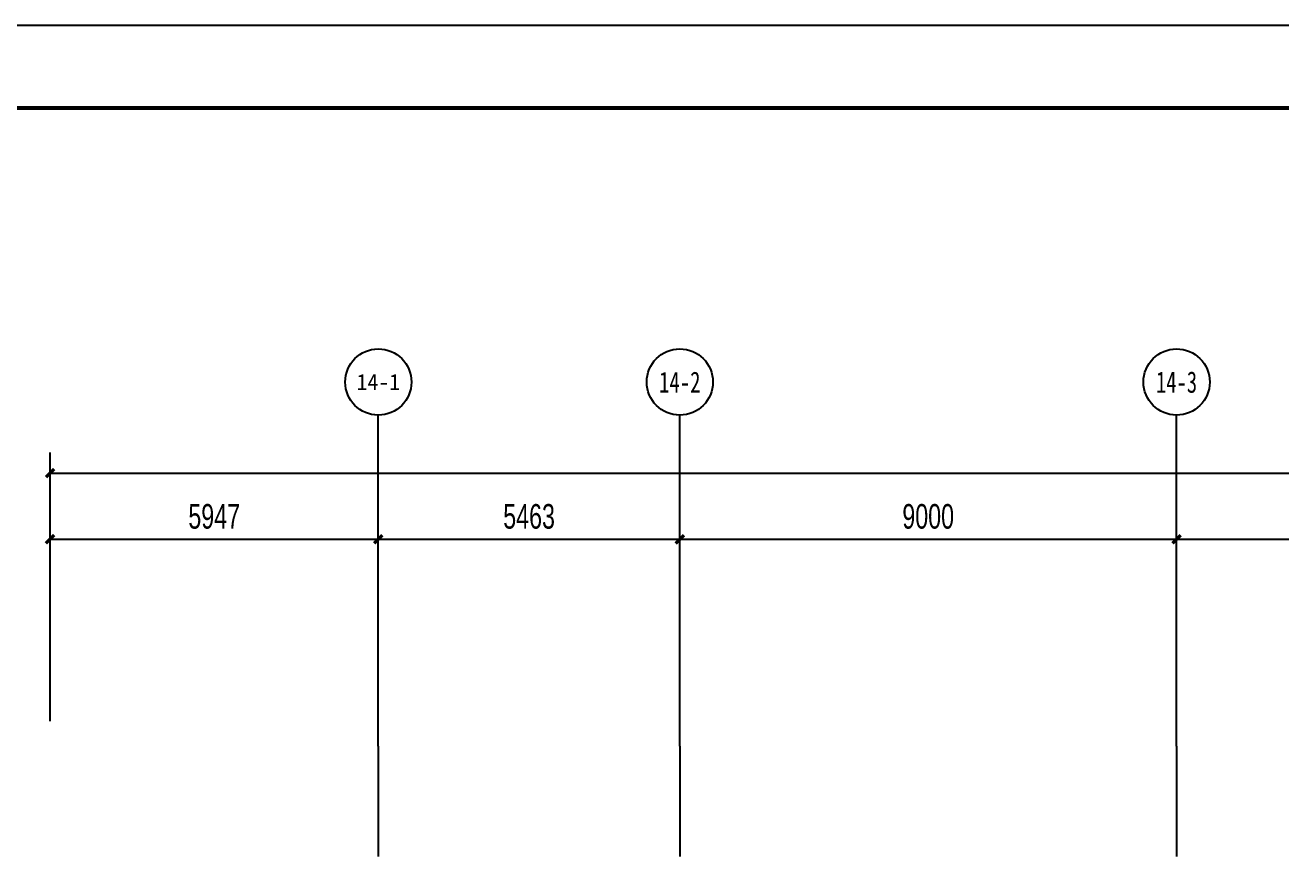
# Model space of a CAD drawing. Extents: x -409435 to 356702, y -107829 to 330904.
# Drawn here: x -6462 to 16290, y 315826 to 330904 of the extents above; entities that cross this region are included whole.
import ezdxf
from ezdxf.enums import TextEntityAlignment as Align
from ezdxf.xclip import XClip

# ---------------------------------------------------------------- set-up
doc = ezdxf.new("R2010")
doc.units = 0
doc.header["$LTSCALE"] = 1000
doc.header["$MEASUREMENT"] = 0
doc.header["$XCLIPFRAME"] = 0
doc.linetypes.add('104-14# 核心筒$0$DOTE', pattern=[2.42, 2, -0.2, 0.02, -0.2])
for name, color, linetype in [('104-14# 核心筒$0$01-标注_轴线坐标', 132, 'Continuous'), ('104-14# 核心筒$0$A_AXIS-轴线', 36, '104-14# 核心筒$0$DOTE'), ('104-14# 核心筒$0$AXIS_TEXT', 7, 'Continuous'), ('AXIS_TEXT', 7, 'Continuous')]:
    doc.layers.add(name, color=color, linetype=linetype)
doc.styles.add('104-14# 核心筒$0$_TCH_AXIS', font='STXIHEI_0.TTF', dxfattribs={"width": 0.8})
doc.styles.add('104-14# 核心筒$0$_TCH_DIM_T3', font='ros.shx', dxfattribs={"width": 0.705882, "bigfont": 'jd.shx'})
doc.styles.add('COMPLEX', font='COMPLEX')
doc.dimstyles.new('104-14# 核心筒$0$_TCH_ARCH&&150', dxfattribs={"dimtxt": 446.25, "dimasz": 150, "dimexe": 375, "dimexo": 450, "dimgap": 189.375, "dimtad": 1, "dimdec": 0, "dimzin": 0, "dimdsep": 46, "dimtxsty": '104-14# 核心筒$0$_TCH_DIM_T3', "dimblk": '104-14# 核心筒$0$_ArchTick', "dimcen": 0.09, "dimclrt": 7, "dimazin": 2, "dimtfac": 1, "dimtdec": 0, "dimtix": 1, "dimtmove": 2, "dimatfit": 3, "dimfxl": 0, "dimtolj": 1, "dimtzin": 0, "dimarcsym": 0})

# ---------------------------------------------------------------- blocks, each defined once
blk = doc.blocks.new('图框-A1+1-4')
for points, const_width in [([(0, 0), (1051, 0), (1051, 594), (0, 594)], 0.05), ([(976, 584), (25, 584), (25, 10), (976, 10)], 0.5)]:
    blk.add_lwpolyline(points, close=True, dxfattribs=dict(const_width=const_width))
blk = doc.blocks.new('_AXISO')
blk.add_circle((0, 0), 0.5)
at = {"layer": 'AXIS_TEXT', "style": 'COMPLEX', "width": 1.041667}
blk.add_attdef('A', text='', height=0.56, dxfattribs=at).set_placement((-0.25, -0.28), (0.25, -0.28), align=Align.FIT)
blk = doc.blocks.new('104-14# 核心筒$0$_ArchTick')
at = {"color": 0, "linetype": 'ByBlock', "const_width": 0.4}
blk.add_lwpolyline([(-0.5, -0.5), (0.5, 0.5)], dxfattribs=at)
blk = doc.blocks.new('*D2836')
at = {"layer": '104-14# 核心筒$0$01-标注_轴线坐标', "color": 0, "lineweight": -2, "transparency": 16777216}
for p, q in [((-6010, 318284), (-6010, 321959)), ((-63, 318284), (-63, 321959)), ((-6010, 321584), (-63, 321584))]:
    blk.add_line(p, q, dxfattribs=at)
at = {"layer": 'Defpoints', "color": 0, "transparency": 16777216}
for p in [(-63, 321584), (-6010, 317834), (-63, 317834)]:
    blk.add_point(p, dxfattribs=at)
at = {"layer": '104-14# 核心筒$0$01-标注_轴线坐标', "color": 0, "lineweight": -2, "transparency": 16777216, "xscale": 150, "yscale": 150, "zscale": 150, "rotation": 180}
blk.add_blockref('104-14# 核心筒$0$_ArchTick', (-6010, 321584), dxfattribs=at)
at = {"layer": '104-14# 核心筒$0$01-标注_轴线坐标', "color": 0, "lineweight": -2, "transparency": 16777216, "xscale": 150, "yscale": 150, "zscale": 150}
blk.add_blockref('104-14# 核心筒$0$_ArchTick', (-63, 321584), dxfattribs=at)
at = {"layer": '104-14# 核心筒$0$01-标注_轴线坐标', "color": 7, "transparency": 16777216, "insert": (-3036, 321996), "char_height": 446.2, "attachment_point": 5, "style": '104-14# 核心筒$0$_TCH_DIM_T3'}
blk.add_mtext('\\A1;5947', dxfattribs=at)
blk = doc.blocks.new('*D2837')
at = {"layer": '104-14# 核心筒$0$01-标注_轴线坐标', "color": 0, "lineweight": -2, "transparency": 16777216}
for p, q in [((-63, 318284), (-63, 321959)), ((5400, 318284), (5400, 321959)), ((-63, 321584), (5400, 321584))]:
    blk.add_line(p, q, dxfattribs=at)
at = {"layer": 'Defpoints', "color": 0, "transparency": 16777216}
for p in [(5400, 321584), (-63, 317834), (5400, 317834)]:
    blk.add_point(p, dxfattribs=at)
at = {"layer": '104-14# 核心筒$0$01-标注_轴线坐标', "color": 0, "lineweight": -2, "transparency": 16777216, "xscale": 150, "yscale": 150, "zscale": 150, "rotation": 180}
blk.add_blockref('104-14# 核心筒$0$_ArchTick', (-63, 321584), dxfattribs=at)
at = {"layer": '104-14# 核心筒$0$01-标注_轴线坐标', "color": 0, "lineweight": -2, "transparency": 16777216, "xscale": 150, "yscale": 150, "zscale": 150}
blk.add_blockref('104-14# 核心筒$0$_ArchTick', (5400, 321584), dxfattribs=at)
at = {"layer": '104-14# 核心筒$0$01-标注_轴线坐标', "color": 7, "transparency": 16777216, "insert": (2669, 321996), "char_height": 446.2, "attachment_point": 5, "style": '104-14# 核心筒$0$_TCH_DIM_T3'}
blk.add_mtext('\\A1;5463', dxfattribs=at)
blk = doc.blocks.new('*D2838')
at = {"layer": '104-14# 核心筒$0$01-标注_轴线坐标', "color": 0, "lineweight": -2, "transparency": 16777216}
for p, q in [((5400, 318284), (5400, 321959)), ((14400, 318284), (14400, 321959)), ((5400, 321584), (14400, 321584))]:
    blk.add_line(p, q, dxfattribs=at)
at = {"layer": 'Defpoints', "color": 0, "transparency": 16777216}
for p in [(14400, 321584), (5400, 317834), (14400, 317834)]:
    blk.add_point(p, dxfattribs=at)
at = {"layer": '104-14# 核心筒$0$01-标注_轴线坐标', "color": 0, "lineweight": -2, "transparency": 16777216, "xscale": 150, "yscale": 150, "zscale": 150, "rotation": 180}
blk.add_blockref('104-14# 核心筒$0$_ArchTick', (5400, 321584), dxfattribs=at)
at = {"layer": '104-14# 核心筒$0$01-标注_轴线坐标', "color": 0, "lineweight": -2, "transparency": 16777216, "xscale": 150, "yscale": 150, "zscale": 150}
blk.add_blockref('104-14# 核心筒$0$_ArchTick', (14400, 321584), dxfattribs=at)
at = {"layer": '104-14# 核心筒$0$01-标注_轴线坐标', "color": 7, "transparency": 16777216, "insert": (9900, 321996), "char_height": 446.2, "attachment_point": 5, "style": '104-14# 核心筒$0$_TCH_DIM_T3'}
blk.add_mtext('\\A1;9000', dxfattribs=at)
blk = doc.blocks.new('*D2839')
at = {"layer": '104-14# 核心筒$0$01-标注_轴线坐标', "color": 0, "lineweight": -2, "transparency": 16777216}
for p, q in [((14400, 318284), (14400, 321959)), ((23400, 318284), (23400, 321959)), ((14400, 321584), (23400, 321584))]:
    blk.add_line(p, q, dxfattribs=at)
at = {"layer": 'Defpoints', "color": 0, "transparency": 16777216}
for p in [(23400, 321584), (14400, 317834), (23400, 317834)]:
    blk.add_point(p, dxfattribs=at)
at = {"layer": '104-14# 核心筒$0$01-标注_轴线坐标', "color": 0, "lineweight": -2, "transparency": 16777216, "xscale": 150, "yscale": 150, "zscale": 150, "rotation": 180}
blk.add_blockref('104-14# 核心筒$0$_ArchTick', (14400, 321584), dxfattribs=at)
at = {"layer": '104-14# 核心筒$0$01-标注_轴线坐标', "color": 0, "lineweight": -2, "transparency": 16777216, "xscale": 150, "yscale": 150, "zscale": 150}
blk.add_blockref('104-14# 核心筒$0$_ArchTick', (23400, 321584), dxfattribs=at)
at = {"layer": '104-14# 核心筒$0$01-标注_轴线坐标', "color": 7, "transparency": 16777216, "insert": (18900, 321996), "char_height": 446.2, "attachment_point": 5, "style": '104-14# 核心筒$0$_TCH_DIM_T3'}
blk.add_mtext('\\A1;9000', dxfattribs=at)
blk = doc.blocks.new('*D2877')
at = {"layer": '104-14# 核心筒$0$01-标注_轴线坐标', "color": 0, "lineweight": -2, "transparency": 16777216}
for p, q in [((-6010, 318284), (-6010, 323159)), ((120742, 318284), (120742, 323159)), ((-6010, 322784), (120742, 322784))]:
    blk.add_line(p, q, dxfattribs=at)
at = {"layer": 'Defpoints', "color": 0, "transparency": 16777216}
for p in [(120742, 322784), (-6010, 317834), (120742, 317834)]:
    blk.add_point(p, dxfattribs=at)
at = {"layer": '104-14# 核心筒$0$01-标注_轴线坐标', "color": 0, "lineweight": -2, "transparency": 16777216, "xscale": 150, "yscale": 150, "zscale": 150, "rotation": 180}
blk.add_blockref('104-14# 核心筒$0$_ArchTick', (-6010, 322784), dxfattribs=at)
at = {"layer": '104-14# 核心筒$0$01-标注_轴线坐标', "color": 0, "lineweight": -2, "transparency": 16777216, "xscale": 150, "yscale": 150, "zscale": 150}
blk.add_blockref('104-14# 核心筒$0$_ArchTick', (120742, 322784), dxfattribs=at)
at = {"layer": '104-14# 核心筒$0$01-标注_轴线坐标', "color": 7, "transparency": 16777216, "insert": (57366, 323196), "char_height": 446.2, "attachment_point": 5, "style": '104-14# 核心筒$0$_TCH_DIM_T3'}
blk.add_mtext('\\A1;126752', dxfattribs=at)
blk = doc.blocks.new('104-14# 核心筒')
at = {"layer": '104-14# 核心筒$0$01-标注_轴线坐标'}
for p, q in [((-62.7, 317833.6), (-62.7, 323833.6)), ((5400, 317833.6), (5400, 323833.6)), ((14400, 317833.6), (14400, 323833.6))]:
    blk.add_line(p, q, dxfattribs=at)
at = {"layer": '104-14# 核心筒$0$A_AXIS-轴线'}
for p, q in [((-62.7, 317833.6), (-62.7, 259754.9)), ((5400, 317833.6), (5400, 259754.9)), ((14400, 317833.6), (14400, 259754.9))]:
    blk.add_line(p, q, dxfattribs=at)
at = {"layer": '104-14# 核心筒$0$01-标注_轴线坐标'}
ref = blk.add_blockref('_AXISO', (-62.7, 324433.6), dxfattribs=dict(at, xscale=1200, yscale=1200, zscale=1200))
ref.add_attrib('A', '14-1', dxfattribs={"layer": '104-14# 核心筒$0$AXIS_TEXT', "height": 291.29, "style": '104-14# 核心筒$0$_TCH_AXIS', "width": 1.266585}).set_placement((-456.6, 324288), (331.2, 324288), align=Align.FIT)
ref = blk.add_blockref('_AXISO', (5400, 324433.6), dxfattribs=dict(at, xscale=1200, yscale=1200, zscale=1200))
ref.add_attrib('A', '14-2', dxfattribs={"layer": '104-14# 核心筒$0$AXIS_TEXT', "height": 379.62, "style": '104-14# 核心筒$0$_TCH_AXIS', "width": 0.924344}).set_placement((5025.3, 324243.8), (5774.7, 324243.8), align=Align.FIT)
ref = blk.add_blockref('_AXISO', (14400, 324433.6), dxfattribs=dict(at, xscale=1200, yscale=1200, zscale=1200))
ref.add_attrib('A', '14-3', dxfattribs={"layer": '104-14# 核心筒$0$AXIS_TEXT', "height": 387.28, "style": '104-14# 核心筒$0$_TCH_AXIS', "width": 0.901283}).set_placement((14027.3, 324240), (14772.7, 324240), align=Align.FIT)
for p1, p2, distance, picture, middle in [((-6009.8, 317833.6), (120741.8, 317833.6), 4950, '*D2877', (57366, 323196.1)), ((-6009.8, 317833.6), (-62.7, 317833.6), 3750, '*D2836', (-3036.2, 321996.1)), ((-62.7, 317833.6), (5400, 317833.6), 3750, '*D2837', (2668.6, 321996.1)), ((5400, 317833.6), (14400, 317833.6), 3750, '*D2838', (9900, 321996.1)), ((14400, 317833.6), (23400, 317833.6), 3750, '*D2839', (18900, 321996.1))]:
    dim = blk.add_aligned_dim(p1=p1, p2=p2, distance=distance, dimstyle='104-14# 核心筒$0$_TCH_ARCH&&150', dxfattribs=at)
    dim.commit()
    dim.dimension.update_dxf_attribs({"geometry": picture, "text_midpoint": middle})
blk = doc.blocks.new('X-104 14#平面')
blk.add_lwpolyline([(139216.5, 241800), (-18433.5, 241800), (-18433.5, 330900), (139216.5, 330900)], close=True)
at = {"xscale": 150, "yscale": 150, "zscale": 150}
blk.add_blockref('图框-A1+1-4', (-18433.5, 241800), dxfattribs=at)
ref = blk.add_blockref('104-14# 核心筒', (0, 0))
XClip(ref).set_block_clipping_path([(-38664.3623821461, -25500), (139216.5485069363, 330900)])

msp = doc.modelspace()

# ---------------------------------------------------------------- block references
msp.add_blockref('X-104 14#平面', (0, 0))

doc.saveas('drawing.dxf')
